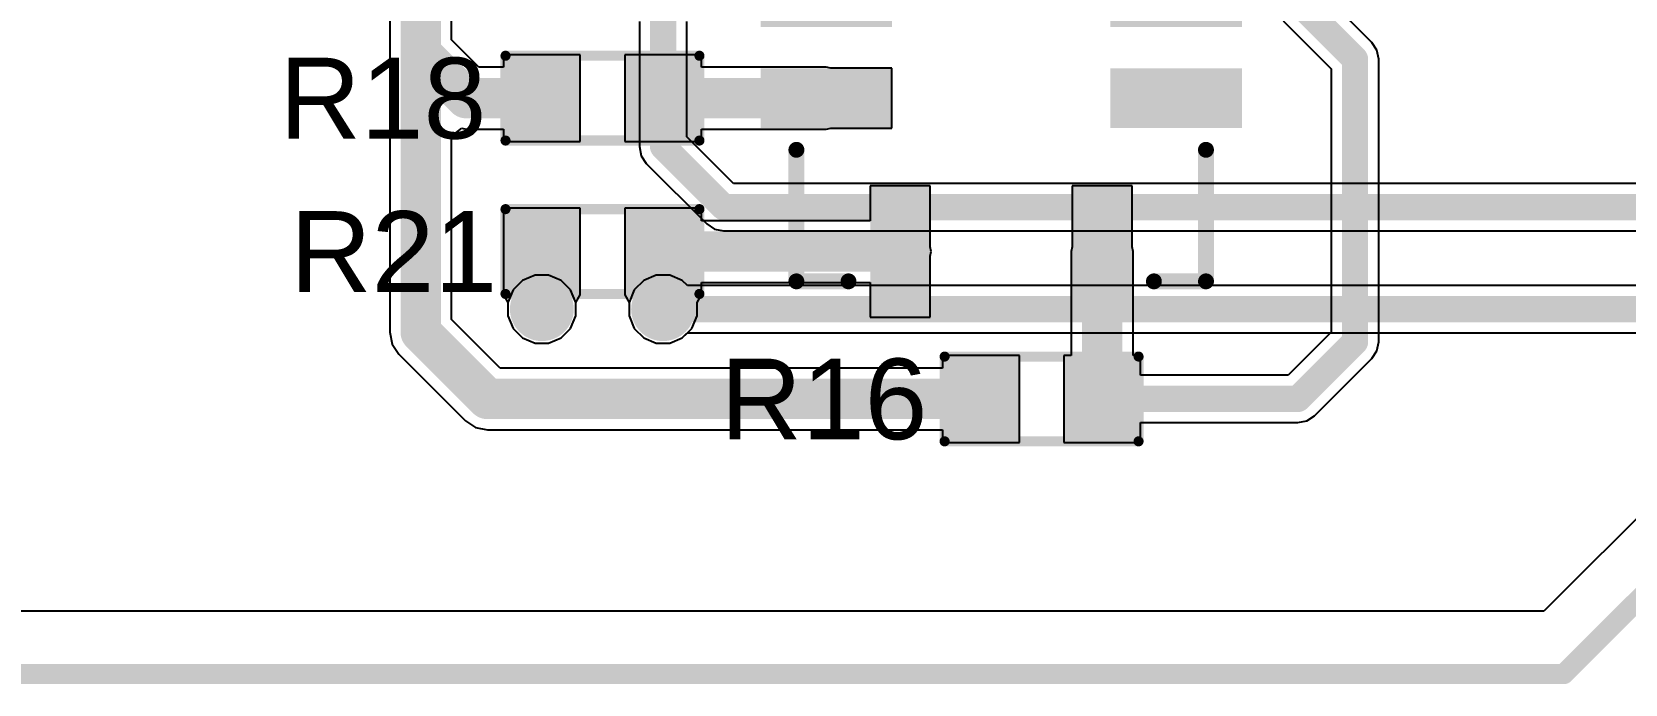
# Model space of a CAD drawing. Header units: millimetres. Extents: x -0.27 to 3.94, y -1.19 to 3.
# Drawn here: x 1.998 to 2.786, y -1.186 to -0.863 of the extents above; entities that cross this region are included whole.
import ezdxf

# ---------------------------------------------------------------- set-up
doc = ezdxf.new("R2010")
doc.units = ezdxf.units.MM
doc.header["$MEASUREMENT"] = 0
for name, color, linetype in [('BottomLayer', 5, 'Continuous'), ('BottomSolder', 6, 'Continuous'), ('Mechanical2', 216, 'Continuous'), ('TopLayer', 1, 'Continuous'), ('TopOverlay', 2, 'Continuous'), ('TopPaste', 8, 'Continuous'), ('TopSolder', 216, 'Continuous'), ('ViaHoleLayer', 16, 'Continuous')]:
    doc.layers.add(name, color=color, linetype=linetype)
doc.styles.add('Arial', font='', dxfattribs={"height": 0.2})
doc.styles.get('Arial').set_extended_font_data('Arial')

# ---------------------------------------------------------------- blocks, each defined once
blk = doc.blocks.new('MICS_6814_21')
at = {"layer": 'TopLayer'}
for points in [[(0.02579, 0.10453), (0.04744, 0.10453), (0.04744, 0.04744), (0.02579, 0.04744)], [(0.12579, 0.10453), (0.14744, 0.10453), (0.14744, 0.04744), (0.12579, 0.04744)], [(-0.02854, 0.01083), (0.02854, 0.01083), (0.02854, -0.01083), (-0.02854, -0.01083)], [(0.14469, 0.01083), (0.20177, 0.01083), (0.20177, -0.01083), (0.14469, -0.01083)], [(-0.02854, -0.03917), (0.02854, -0.03917), (0.02854, -0.06083), (-0.02854, -0.06083)], [(0.14469, -0.03917), (0.20177, -0.03917), (0.20177, -0.06083), (0.14469, -0.06083)], [(-0.02854, -0.08917), (0.02854, -0.08917), (0.02854, -0.11083), (-0.02854, -0.11083)], [(0.14469, -0.08917), (0.20177, -0.08917), (0.20177, -0.11083), (0.14469, -0.11083)], [(0.02579, -0.14744), (0.04744, -0.14744), (0.04744, -0.20453), (0.02579, -0.20453)], [(0.12579, -0.14744), (0.14744, -0.14744), (0.14744, -0.20453), (0.12579, -0.20453)]]:
    blk.add_hatch(color=1, dxfattribs=at).paths.add_polyline_path(points)
at = {"layer": 'TopOverlay'}
blk.add_hatch(color=2, dxfattribs=at).paths.add_polyline_path([(0.033, -0.01), (0.046, -0.01), (0.046, 0.008), (0.033, 0.008)])
at = {"layer": 'TopPaste'}
for points in [[(0.02579, 0.10453), (0.04744, 0.10453), (0.04744, 0.04744), (0.02579, 0.04744)], [(0.12579, 0.10453), (0.14744, 0.10453), (0.14744, 0.04744), (0.12579, 0.04744)], [(-0.02854, 0.01083), (0.02854, 0.01083), (0.02854, -0.01083), (-0.02854, -0.01083)], [(0.14469, 0.01083), (0.20177, 0.01083), (0.20177, -0.01083), (0.14469, -0.01083)], [(-0.02854, -0.03917), (0.02854, -0.03917), (0.02854, -0.06083), (-0.02854, -0.06083)], [(0.14469, -0.03917), (0.20177, -0.03917), (0.20177, -0.06083), (0.14469, -0.06083)], [(-0.02854, -0.08917), (0.02854, -0.08917), (0.02854, -0.11083), (-0.02854, -0.11083)], [(0.14469, -0.08917), (0.20177, -0.08917), (0.20177, -0.11083), (0.14469, -0.11083)], [(0.02579, -0.14744), (0.04744, -0.14744), (0.04744, -0.20453), (0.02579, -0.20453)], [(0.12579, -0.14744), (0.14744, -0.14744), (0.14744, -0.20453), (0.12579, -0.20453)]]:
    blk.add_hatch(color=8, dxfattribs=at).paths.add_polyline_path(points)
at = {"layer": 'TopSolder'}
for points in [[(0.02179, 0.10853), (0.05144, 0.10853), (0.05144, 0.04344), (0.02179, 0.04344)], [(0.12179, 0.10853), (0.15144, 0.10853), (0.15144, 0.04344), (0.12179, 0.04344)], [(-0.03254, 0.01483), (0.03254, 0.01483), (0.03254, -0.01483), (-0.03254, -0.01483)], [(0.14069, 0.01483), (0.20577, 0.01483), (0.20577, -0.01483), (0.14069, -0.01483)], [(-0.03254, -0.03517), (0.03254, -0.03517), (0.03254, -0.06483), (-0.03254, -0.06483)], [(0.14069, -0.03517), (0.20577, -0.03517), (0.20577, -0.06483), (0.14069, -0.06483)], [(-0.03254, -0.08517), (0.03254, -0.08517), (0.03254, -0.11483), (-0.03254, -0.11483)], [(0.14069, -0.08517), (0.20577, -0.08517), (0.20577, -0.11483), (0.14069, -0.11483)], [(0.02179, -0.14344), (0.05144, -0.14344), (0.05144, -0.20853), (0.02179, -0.20853)], [(0.12179, -0.14344), (0.15144, -0.14344), (0.15144, -0.20853), (0.12179, -0.20853)]]:
    blk.add_hatch(color=216, dxfattribs=at).paths.add_polyline_path(points)
at = {"layer": 'TopOverlay'}
for points, const_width in [([(-0.01476, 0.02559), (-0.01476, 0.09075)], 0.00787), ([(-0.01476, 0.09075), (0.01102, 0.09075)], 0.00787), ([(0.1622, 0.09075), (0.18799, 0.09075)], 0.00787), ([(0.18799, 0.02559), (0.18799, 0.09075)], 0.00787), ([(-0.043, -0.004), (-0.043, 0.006)], 0.01), ([(-0.043, 0.006), (-0.038, 0.001)], 0.01), ([(-0.043, -0.004), (-0.038, 0.001)], 0.01), ([(-0.01476, -0.19075), (-0.01476, -0.12559)], 0.00787), ([(0.18799, -0.19075), (0.18799, -0.12559)], 0.00787), ([(-0.01476, -0.19075), (0.01102, -0.19075)], 0.00787), ([(0.1622, -0.19075), (0.18799, -0.19075)], 0.00787)]:
    blk.add_lwpolyline(points, dxfattribs=dict(at, const_width=const_width))
for points, const_width in [([(-0.01673, 0.09075, 1), (-0.0128, 0.09075, 1)], 0.00394), ([(-0.01673, 0.09075, 1), (-0.0128, 0.09075, 1)], 0.00394), ([(0.00906, 0.09075, 1), (0.01299, 0.09075, 1)], 0.00394), ([(0.16024, 0.09075, 1), (0.16417, 0.09075, 1)], 0.00394), ([(0.18602, 0.09075, 1), (0.18996, 0.09075, 1)], 0.00394), ([(0.18602, 0.09075, 1), (0.18996, 0.09075, 1)], 0.00394), ([(-0.01673, 0.02559, 1), (-0.0128, 0.02559, 1)], 0.00394), ([(0.18602, 0.02559, 1), (0.18996, 0.02559, 1)], 0.00394), ([(-0.0455, 0.006, 1), (-0.0405, 0.006, 1)], 0.005), ([(-0.0455, 0.006, 1), (-0.0405, 0.006, 1)], 0.005), ([(-0.0455, -0.004, 1), (-0.0405, -0.004, 1)], 0.005), ([(-0.0455, -0.004, 1), (-0.0405, -0.004, 1)], 0.005), ([(-0.0405, 0.001, 1), (-0.0355, 0.001, 1)], 0.005), ([(-0.0405, 0.001, 1), (-0.0355, 0.001, 1)], 0.005), ([(-0.01673, -0.12559, 1), (-0.0128, -0.12559, 1)], 0.00394), ([(0.18602, -0.12559, 1), (0.18996, -0.12559, 1)], 0.00394), ([(-0.01673, -0.19075, 1), (-0.0128, -0.19075, 1)], 0.00394), ([(-0.01673, -0.19075, 1), (-0.0128, -0.19075, 1)], 0.00394), ([(0.00906, -0.19075, 1), (0.01299, -0.19075, 1)], 0.00394), ([(0.16024, -0.19075, 1), (0.16417, -0.19075, 1)], 0.00394), ([(0.18602, -0.19075, 1), (0.18996, -0.19075, 1)], 0.00394), ([(0.18602, -0.19075, 1), (0.18996, -0.19075, 1)], 0.00394)]:
    blk.add_lwpolyline(points, format="xyb", close=True, dxfattribs=dict(at, const_width=const_width))
blk = doc.blocks.new('R___0603_82')
at = {"layer": 'TopLayer'}
for points in [[(-0.015, 0.0175), (-0.015, -0.0175), (-0.045, -0.0175), (-0.045, 0.0175)], [(0.045, 0.0175), (0.045, -0.0175), (0.015, -0.0175), (0.015, 0.0175)]]:
    blk.add_hatch(color=1, dxfattribs=at).paths.add_polyline_path(points)
at = {"layer": 'TopPaste'}
for points in [[(-0.015, 0.0175), (-0.015, -0.0175), (-0.045, -0.0175), (-0.045, 0.0175)], [(0.045, 0.0175), (0.045, -0.0175), (0.015, -0.0175), (0.015, 0.0175)]]:
    blk.add_hatch(color=8, dxfattribs=at).paths.add_polyline_path(points)
at = {"layer": 'TopSolder'}
for points in [[(-0.011, 0.0215), (-0.011, -0.0215), (-0.049, -0.0215), (-0.049, 0.0215)], [(0.049, 0.0215), (0.049, -0.0215), (0.011, -0.0215), (0.011, 0.0215)]]:
    blk.add_hatch(color=216, dxfattribs=at).paths.add_polyline_path(points)
at = {"layer": 'TopOverlay', "const_width": 0.005}
for points in [[(-0.048, 0.021), (0.048, 0.021)], [(-0.048, -0.021), (-0.048, 0.021)], [(0.048, -0.021), (0.048, 0.021)], [(-0.048, -0.021), (0.048, -0.021)]]:
    blk.add_lwpolyline(points, dxfattribs=at)
at = {"layer": 'TopOverlay', "const_width": 0.0025}
for points in [[(-0.04925, 0.021, 1), (-0.04675, 0.021, 1)], [(-0.04925, 0.021, 1), (-0.04675, 0.021, 1)], [(0.04675, 0.021, 1), (0.04925, 0.021, 1)], [(0.04675, 0.021, 1), (0.04925, 0.021, 1)], [(-0.04925, -0.021, 1), (-0.04675, -0.021, 1)], [(-0.04925, -0.021, 1), (-0.04675, -0.021, 1)], [(0.04675, -0.021, 1), (0.04925, -0.021, 1)], [(0.04675, -0.021, 1), (0.04925, -0.021, 1)]]:
    blk.add_lwpolyline(points, format="xyb", close=True, dxfattribs=at)
blk = doc.blocks.new('R___0603_85')
at = {"layer": 'TopLayer'}
for points in [[(-0.015, 0.0175), (-0.015, -0.0175), (-0.045, -0.0175), (-0.045, 0.0175)], [(0.045, 0.0175), (0.045, -0.0175), (0.015, -0.0175), (0.015, 0.0175)]]:
    blk.add_hatch(color=1, dxfattribs=at).paths.add_polyline_path(points)
at = {"layer": 'TopPaste'}
for points in [[(-0.015, 0.0175), (-0.015, -0.0175), (-0.045, -0.0175), (-0.045, 0.0175)], [(0.045, 0.0175), (0.045, -0.0175), (0.015, -0.0175), (0.015, 0.0175)]]:
    blk.add_hatch(color=8, dxfattribs=at).paths.add_polyline_path(points)
at = {"layer": 'TopSolder'}
for points in [[(-0.011, 0.0215), (-0.011, -0.0215), (-0.049, -0.0215), (-0.049, 0.0215)], [(0.049, 0.0215), (0.049, -0.0215), (0.011, -0.0215), (0.011, 0.0215)]]:
    blk.add_hatch(color=216, dxfattribs=at).paths.add_polyline_path(points)
at = {"layer": 'TopOverlay', "const_width": 0.005}
for points in [[(0.048, 0.021), (-0.048, 0.021)], [(-0.048, 0.021), (-0.048, -0.021)], [(0.048, 0.021), (0.048, -0.021)], [(0.048, -0.021), (-0.048, -0.021)]]:
    blk.add_lwpolyline(points, dxfattribs=at)
at = {"layer": 'TopOverlay', "const_width": 0.0025}
for points in [[(-0.04925, 0.021, 1), (-0.04675, 0.021, 1)], [(-0.04925, 0.021, 1), (-0.04675, 0.021, 1)], [(0.04675, 0.021, 1), (0.04925, 0.021, 1)], [(0.04675, 0.021, 1), (0.04925, 0.021, 1)], [(-0.04925, -0.021, 1), (-0.04675, -0.021, 1)], [(-0.04925, -0.021, 1), (-0.04675, -0.021, 1)], [(0.04675, -0.021, 1), (0.04925, -0.021, 1)], [(0.04675, -0.021, 1), (0.04925, -0.021, 1)]]:
    blk.add_lwpolyline(points, format="xyb", close=True, dxfattribs=at)
blk = doc.blocks.new('R___0603_87')
at = {"layer": 'TopLayer'}
for points in [[(-0.015, 0.0175), (-0.015, -0.0175), (-0.045, -0.0175), (-0.045, 0.0175)], [(0.045, 0.0175), (0.045, -0.0175), (0.015, -0.0175), (0.015, 0.0175)]]:
    blk.add_hatch(color=1, dxfattribs=at).paths.add_polyline_path(points)
at = {"layer": 'TopPaste'}
for points in [[(-0.015, 0.0175), (-0.015, -0.0175), (-0.045, -0.0175), (-0.045, 0.0175)], [(0.045, 0.0175), (0.045, -0.0175), (0.015, -0.0175), (0.015, 0.0175)]]:
    blk.add_hatch(color=8, dxfattribs=at).paths.add_polyline_path(points)
at = {"layer": 'TopSolder'}
for points in [[(-0.011, 0.0215), (-0.011, -0.0215), (-0.049, -0.0215), (-0.049, 0.0215)], [(0.049, 0.0215), (0.049, -0.0215), (0.011, -0.0215), (0.011, 0.0215)]]:
    blk.add_hatch(color=216, dxfattribs=at).paths.add_polyline_path(points)
at = {"layer": 'TopOverlay', "const_width": 0.005}
for points in [[(-0.048, 0.021), (0.048, 0.021)], [(-0.048, -0.021), (-0.048, 0.021)], [(0.048, -0.021), (0.048, 0.021)], [(-0.048, -0.021), (0.048, -0.021)]]:
    blk.add_lwpolyline(points, dxfattribs=at)
at = {"layer": 'TopOverlay', "const_width": 0.0025}
for points in [[(-0.04925, 0.021, 1), (-0.04675, 0.021, 1)], [(-0.04925, 0.021, 1), (-0.04675, 0.021, 1)], [(0.04675, 0.021, 1), (0.04925, 0.021, 1)], [(0.04675, 0.021, 1), (0.04925, 0.021, 1)], [(-0.04925, -0.021, 1), (-0.04675, -0.021, 1)], [(-0.04925, -0.021, 1), (-0.04675, -0.021, 1)], [(0.04675, -0.021, 1), (0.04925, -0.021, 1)], [(0.04675, -0.021, 1), (0.04925, -0.021, 1)]]:
    blk.add_lwpolyline(points, format="xyb", close=True, dxfattribs=at)

msp = doc.modelspace()

# ---------------------------------------------------------------- hatches: boundary and pattern name
at = {"layer": 'BottomLayer'}
h = msp.add_hatch(color=5, dxfattribs=at)
edge = h.paths.add_edge_path()
edge.add_arc((2.24998, -1.00035), 0.01181, 0, 360)
h = msp.add_hatch(color=5, dxfattribs=at)
edge = h.paths.add_edge_path()
edge.add_arc((2.30998, -1.00035), 0.01181, 0, 360)
at = {"layer": 'BottomSolder'}
h = msp.add_hatch(color=6, dxfattribs=at)
edge = h.paths.add_edge_path()
edge.add_arc((2.24998, -1.00035), 0.01581, 0, 360)
h = msp.add_hatch(color=6, dxfattribs=at)
edge = h.paths.add_edge_path()
edge.add_arc((2.30998, -1.00035), 0.01581, 0, 360)
at = {"layer": 'TopLayer'}
h = msp.add_hatch(color=1, dxfattribs=at)
edge = h.paths.add_edge_path()
edge.add_arc((2.24998, -1.00035), 0.01181, 0, 360)
h = msp.add_hatch(color=1, dxfattribs=at)
edge = h.paths.add_edge_path()
edge.add_arc((2.30998, -1.00035), 0.01181, 0, 360)
at = {"layer": 'TopSolder'}
h = msp.add_hatch(color=216, dxfattribs=at)
edge = h.paths.add_edge_path()
edge.add_arc((2.24998, -1.00035), 0.01581, 0, 360)
h = msp.add_hatch(color=216, dxfattribs=at)
edge = h.paths.add_edge_path()
edge.add_arc((2.30998, -1.00035), 0.01581, 0, 360)
at = {"layer": 'ViaHoleLayer'}
h = msp.add_hatch(color=16, dxfattribs=at)
edge = h.paths.add_edge_path()
edge.add_arc((2.24998, -1.00035), 0.00591, 0, 360)
h = msp.add_hatch(color=16, dxfattribs=at)
edge = h.paths.add_edge_path()
edge.add_arc((2.30998, -1.00035), 0.00591, 0, 360)

# ---------------------------------------------------------------- linework, layer by layer
at = {"layer": 'BottomLayer'}
for p, q in [((3.24111, -0.65489), (2.746, -1.15)), ((2.29825, -0.85788), (2.29825, -0.91984)), ((2.3217, -0.91498), (2.3217, -0.85788)), ((2.29825, -0.91984), (2.29914, -0.92433)), ((2.34481, -0.93809), (2.3217, -0.91498)), ((2.29914, -0.92433), (2.30169, -0.92813)), ((2.30169, -0.92813), (2.33166, -0.9581)), ((2.85227, -0.93809), (2.34481, -0.93809)), ((2.33166, -0.9581), (2.33546, -0.96065)), ((2.33546, -0.96065), (2.33995, -0.96154)), ((2.33995, -0.96154), (2.85713, -0.96154)), ((2.24663, -0.98354), (2.24045, -0.9861)), ((2.25332, -0.98354), (2.24663, -0.98354)), ((2.2595, -0.9861), (2.25332, -0.98354)), ((2.30663, -0.98354), (2.30045, -0.9861)), ((2.31332, -0.98354), (2.30663, -0.98354)), ((2.3195, -0.9861), (2.31332, -0.98354)), ((2.23572, -0.99083), (2.23317, -0.99701)), ((2.24045, -0.9861), (2.23572, -0.99083)), ((2.26423, -0.99083), (2.2595, -0.9861)), ((2.26679, -0.99701), (2.26423, -0.99083)), ((2.29572, -0.99083), (2.29317, -0.99701)), ((2.30045, -0.9861), (2.29572, -0.99083)), ((2.32203, -0.98863), (2.3195, -0.9861)), ((2.86638, -0.98863), (2.32203, -0.98863)), ((2.23317, -0.99701), (2.23317, -1.0037)), ((2.26679, -1.0037), (2.26679, -0.99701)), ((2.29317, -0.99701), (2.29317, -1.0037)), ((2.23317, -1.0037), (2.23572, -1.00988)), ((2.26423, -1.00988), (2.26679, -1.0037)), ((2.29317, -1.0037), (2.29572, -1.00988)), ((2.23572, -1.00988), (2.24045, -1.01461)), ((2.24045, -1.01461), (2.24663, -1.01717)), ((2.24663, -1.01717), (2.25332, -1.01717)), ((2.25332, -1.01717), (2.2595, -1.01461)), ((2.2595, -1.01461), (2.26423, -1.00988)), ((2.29572, -1.00988), (2.30045, -1.01461)), ((2.30045, -1.01461), (2.30663, -1.01717)), ((2.30663, -1.01717), (2.31332, -1.01717)), ((2.31332, -1.01717), (2.3195, -1.01461)), ((2.3195, -1.01461), (2.32203, -1.01208)), ((2.32203, -1.01208), (2.87123, -1.01208)), ((2.746, -1.15), (1.198, -1.15))]:
    msp.add_line(p, q, dxfattribs=at)
at = {"layer": 'BottomLayer', "const_width": 0.013}
for points in [[(2.30998, -0.91984), (2.30998, -0.84583)], [(2.30998, -0.91984), (2.33995, -0.94981)], [(2.33995, -0.94981), (2.85713, -0.94981)], [(2.30998, -1.00035), (2.87123, -1.00035)]]:
    msp.add_lwpolyline(points, dxfattribs=at)
at = {"layer": 'BottomLayer', "const_width": 0.0065}
for points in [[(2.30673, -0.91984, 1), (2.31323, -0.91984, 1)], [(2.30673, -0.91984, 1), (2.31323, -0.91984, 1)], [(2.3367, -0.94981, 1), (2.3432, -0.94981, 1)], [(2.3367, -0.94981, 1), (2.3432, -0.94981, 1)], [(2.30673, -1.00035, 1), (2.31323, -1.00035, 1)]]:
    msp.add_lwpolyline(points, format="xyb", close=True, dxfattribs=at)
at = {"layer": 'Mechanical2', "const_width": 0.01}
for points in [[(2.7559, -1.1811), (3.937, 0)], [(1.1811, -1.1811), (2.7559, -1.1811)]]:
    msp.add_lwpolyline(points, dxfattribs=at)
at = {"layer": 'Mechanical2', "const_width": 0.005}
msp.add_lwpolyline([(2.7534, -1.1811, 1), (2.7584, -1.1811, 1)], format="xyb", close=True, dxfattribs=at)
msp.add_lwpolyline([(2.7534, -1.1811, 1), (2.7584, -1.1811, 1)], format="xyb", close=True, dxfattribs=at)
at = {"layer": 'TopLayer'}
for p, q in [((3.24111, -0.65489), (2.746, -1.15)), ((2.17471, -0.76049), (2.17471, -0.87334)), ((2.20529, -0.86701), (2.20529, -0.76682)), ((2.66079, -0.86821), (2.63939, -0.84681)), ((2.61697, -0.85755), (2.64078, -0.88136)), ((2.21882, -0.88053), (2.20529, -0.86701)), ((2.17471, -0.87334), (2.17471, -1.0118)), ((2.26898, -0.87433), (2.23098, -0.87433)), ((2.23098, -0.87433), (2.23098, -0.88053)), ((2.26898, -0.91733), (2.26898, -0.87433)), ((2.32898, -0.87433), (2.29098, -0.87433)), ((2.29098, -0.87433), (2.29098, -0.91733)), ((2.32898, -0.88053), (2.32898, -0.87433)), ((2.66333, -0.87202), (2.66079, -0.86821)), ((2.66423, -0.8765), (2.66333, -0.87202)), ((2.23098, -0.88053), (2.21882, -0.88053)), ((2.39075, -0.88053), (2.32898, -0.88053)), ((2.3931, -0.881), (2.39075, -0.88053)), ((2.42329, -0.881), (2.3931, -0.881)), ((2.42329, -0.91065), (2.42329, -0.881)), ((2.64078, -0.88136), (2.64078, -1.01172)), ((2.66423, -1.01658), (2.66423, -0.8765)), ((2.20529, -0.91462), (2.21029, -0.91068)), ((2.20529, -1.00547), (2.20529, -0.91462)), ((2.21029, -0.91068), (2.21249, -0.91112)), ((2.21249, -0.91112), (2.23098, -0.91112)), ((2.23098, -0.91112), (2.23098, -0.91733)), ((2.32898, -0.91733), (2.32898, -0.91112)), ((2.32898, -0.91112), (2.39075, -0.91112)), ((2.39075, -0.91112), (2.3931, -0.91065)), ((2.3931, -0.91065), (2.42329, -0.91065)), ((2.23098, -0.91733), (2.26898, -0.91733)), ((2.29098, -0.91733), (2.32898, -0.91733)), ((2.44219, -0.93927), (2.41254, -0.93927)), ((2.41254, -0.93927), (2.41254, -0.95652)), ((2.44219, -0.96946), (2.44219, -0.93927)), ((2.54219, -0.93927), (2.51254, -0.93927)), ((2.51254, -0.93927), (2.51254, -0.96946)), ((2.54219, -0.96946), (2.54219, -0.93927)), ((2.26898, -0.95031), (2.23098, -0.95031)), ((2.23098, -0.95031), (2.23098, -0.99331)), ((2.26898, -0.99331), (2.26898, -0.95031)), ((2.32898, -0.95031), (2.29098, -0.95031)), ((2.29098, -0.95031), (2.29098, -0.99331)), ((2.32898, -0.95652), (2.32898, -0.95031)), ((2.41254, -0.95652), (2.32898, -0.95652)), ((2.44266, -0.97181), (2.44219, -0.96946)), ((2.51254, -0.96946), (2.51207, -0.97181)), ((2.54266, -0.97181), (2.54219, -0.96946)), ((2.44219, -0.97416), (2.44266, -0.97181)), ((2.44219, -1.00435), (2.44219, -0.97416)), ((2.51207, -0.97181), (2.51207, -1.02333)), ((2.54266, -1.02333), (2.54266, -0.97181)), ((2.23098, -0.99331), (2.23098, -0.99331)), ((2.23098, -0.99331), (2.23317, -0.99701)), ((2.26679, -0.99701), (2.26898, -0.99331)), ((2.26898, -0.99331), (2.26898, -0.99331)), ((2.29098, -0.99331), (2.29098, -0.99331)), ((2.29098, -0.99331), (2.29317, -0.99701)), ((2.32679, -0.99701), (2.32898, -0.99331)), ((2.32898, -0.99331), (2.32898, -0.9871)), ((2.32898, -0.9871), (2.41254, -0.9871)), ((2.32898, -0.99331), (2.32898, -0.99331)), ((2.41254, -0.9871), (2.41254, -1.00435)), ((2.23317, -0.99701), (2.23317, -1.0037)), ((2.26679, -1.0037), (2.26679, -0.99701)), ((2.29317, -0.99701), (2.29317, -1.0037)), ((2.32679, -1.0037), (2.32679, -0.99701)), ((2.22936, -1.02953), (2.20529, -1.00547)), ((2.23317, -1.0037), (2.23572, -1.00988)), ((2.26423, -1.00988), (2.26679, -1.0037)), ((2.29317, -1.0037), (2.29572, -1.00988)), ((2.32423, -1.00988), (2.32679, -1.0037)), ((2.41254, -1.00435), (2.44219, -1.00435)), ((2.17471, -1.0118), (2.17587, -1.01766)), ((2.23572, -1.00988), (2.24045, -1.01461)), ((2.24045, -1.01461), (2.24663, -1.01717)), ((2.24663, -1.01717), (2.25332, -1.01717)), ((2.25332, -1.01717), (2.2595, -1.01461)), ((2.2595, -1.01461), (2.26423, -1.00988)), ((2.29572, -1.00988), (2.30045, -1.01461)), ((2.30045, -1.01461), (2.30663, -1.01717)), ((2.30663, -1.01717), (2.31332, -1.01717)), ((2.31332, -1.01717), (2.3195, -1.01461)), ((2.3195, -1.01461), (2.32423, -1.00988)), ((2.64078, -1.01172), (2.61939, -1.0331)), ((2.66333, -1.02106), (2.66423, -1.01658)), ((2.17587, -1.01766), (2.17919, -1.02262)), ((2.17919, -1.02262), (2.21221, -1.05564)), ((2.48636, -1.02333), (2.44836, -1.02333)), ((2.44836, -1.02333), (2.44836, -1.02953)), ((2.48636, -1.06633), (2.48636, -1.02333)), ((2.51207, -1.02333), (2.50836, -1.02333)), ((2.50836, -1.02333), (2.50836, -1.06633)), ((2.54636, -1.02333), (2.54266, -1.02333)), ((2.54636, -1.0331), (2.54636, -1.02333)), ((2.63254, -1.05312), (2.66079, -1.02487)), ((2.66079, -1.02487), (2.66333, -1.02106)), ((2.44836, -1.02953), (2.22936, -1.02953)), ((2.61939, -1.0331), (2.54636, -1.0331)), ((2.21221, -1.05564), (2.21717, -1.05896)), ((2.54636, -1.06633), (2.54636, -1.05655)), ((2.54636, -1.05655), (2.62425, -1.05655)), ((2.62425, -1.05655), (2.62874, -1.05566)), ((2.62874, -1.05566), (2.63254, -1.05312)), ((2.21717, -1.05896), (2.22302, -1.06012)), ((2.22302, -1.06012), (2.44836, -1.06012)), ((2.44836, -1.06012), (2.44836, -1.06633)), ((2.44836, -1.06633), (2.48636, -1.06633)), ((2.50836, -1.06633), (2.54636, -1.06633)), ((2.746, -1.15), (1.198, -1.15))]:
    msp.add_line(p, q, dxfattribs=at)
for points, const_width in [([(2.19, -0.87334), (2.19, -0.76049)], 0.02), ([(2.62182, -0.84583), (2.6525, -0.8765)], 0.013), ([(2.19, -1.0118), (2.19, -0.87334)], 0.02), ([(2.19, -0.87334), (2.21249, -0.89583)], 0.02), ([(2.6525, -1.01658), (2.6525, -0.8765)], 0.013), ([(2.21249, -0.89583), (2.24998, -0.89583)], 0.02), ([(2.30998, -0.89583), (2.39075, -0.89583)], 0.02), ([(2.24998, -1.00035), (2.24998, -0.97181)], 0.02), ([(2.30998, -1.00035), (2.30998, -0.97181)], 0.02), ([(2.30998, -0.97181), (2.42736, -0.97181)], 0.02), ([(2.52736, -1.04483), (2.52736, -0.97181)], 0.02), ([(2.19, -1.0118), (2.22302, -1.04483)], 0.02), ([(2.62425, -1.04483), (2.6525, -1.01658)], 0.013), ([(2.22302, -1.04483), (2.46736, -1.04483)], 0.02), ([(2.52736, -1.04483), (2.62425, -1.04483)], 0.013)]:
    msp.add_lwpolyline(points, dxfattribs=dict(at, const_width=const_width))
for points, const_width in [([(2.185, -0.87334, 1), (2.195, -0.87334, 1)], 0.01), ([(2.185, -0.87334, 1), (2.195, -0.87334, 1)], 0.01), ([(2.185, -0.87334, 1), (2.195, -0.87334, 1)], 0.01), ([(2.64925, -0.8765, 1), (2.65575, -0.8765, 1)], 0.0065), ([(2.64925, -0.8765, 1), (2.65575, -0.8765, 1)], 0.0065), ([(2.20749, -0.89583, 1), (2.21749, -0.89583, 1)], 0.01), ([(2.20749, -0.89583, 1), (2.21749, -0.89583, 1)], 0.01), ([(2.24498, -0.89583, 1), (2.25498, -0.89583, 1)], 0.01), ([(2.30498, -0.89583, 1), (2.31498, -0.89583, 1)], 0.01), ([(2.38575, -0.89583, 1), (2.39575, -0.89583, 1)], 0.01), ([(2.24498, -0.97181, 1), (2.25498, -0.97181, 1)], 0.01), ([(2.30498, -0.97181, 1), (2.31498, -0.97181, 1)], 0.01), ([(2.30498, -0.97181, 1), (2.31498, -0.97181, 1)], 0.01), ([(2.42236, -0.97181, 1), (2.43236, -0.97181, 1)], 0.01), ([(2.52236, -0.97181, 1), (2.53236, -0.97181, 1)], 0.01), ([(2.24498, -1.00035, 1), (2.25498, -1.00035, 1)], 0.01), ([(2.30498, -1.00035, 1), (2.31498, -1.00035, 1)], 0.01), ([(2.185, -1.0118, 1), (2.195, -1.0118, 1)], 0.01), ([(2.185, -1.0118, 1), (2.195, -1.0118, 1)], 0.01), ([(2.64925, -1.01658, 1), (2.65575, -1.01658, 1)], 0.0065), ([(2.64925, -1.01658, 1), (2.65575, -1.01658, 1)], 0.0065), ([(2.21802, -1.04483, 1), (2.22802, -1.04483, 1)], 0.01), ([(2.21802, -1.04483, 1), (2.22802, -1.04483, 1)], 0.01), ([(2.46236, -1.04483, 1), (2.47236, -1.04483, 1)], 0.01), ([(2.52236, -1.04483, 1), (2.53236, -1.04483, 1)], 0.01), ([(2.52411, -1.04483, 1), (2.53061, -1.04483, 1)], 0.0065), ([(2.621, -1.04483, 1), (2.6275, -1.04483, 1)], 0.0065), ([(2.621, -1.04483, 1), (2.6275, -1.04483, 1)], 0.0065)]:
    msp.add_lwpolyline(points, format="xyb", close=True, dxfattribs=dict(at, const_width=const_width))

# ---------------------------------------------------------------- block references
for name, p in [('MICS_6814_21', (2.39075, -0.79583)), ('R___0603_82', (2.27998, -0.97181)), ('R___0603_87', (2.49736, -1.04483))]:
    msp.add_blockref(name, p)
at = {"rotation": 180}
msp.add_blockref('R___0603_85', (2.27998, -0.89583), dxfattribs=at)

# ---------------------------------------------------------------- texts
at = {"layer": 'TopOverlay', "style": 'Arial'}
for s, p in [('R18', (2.11999, -0.91582)), ('R21', (2.12532, -0.9918)), ('R16', (2.33836, -1.06482))]:
    msp.add_text(s, height=0.04, dxfattribs=at).set_placement(p)

doc.saveas('drawing.dxf')
